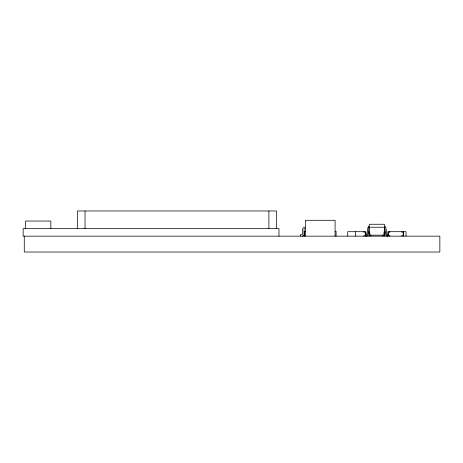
<?xml version="1.0" encoding="UTF-8"?>
<svg xmlns="http://www.w3.org/2000/svg" width="463" height="463" viewBox="0 0 463 463"><rect width="100%" height="100%" fill="white"/><g stroke="black" fill="none" stroke-linecap="round" stroke-linejoin="round"><path stroke-width="0.69" d="M368.953 227.235L369.37 224.26L384.4 224.26L384.817 227.235L383.705 235.169L370.064 235.169L368.953 227.235L384.817 227.235M369.231 227.264L367.825 235.111L367.286 235.87L366.407 236.159M369.15 226.262L367.963 227.298L366.881 234.822L365.469 235.169L365.469 236.159M304.949 227.235L304.671 227.252A2.483 2.483 0 0 0 302.536 229.393L302.507 234.486L300.533 234.672L300.533 236.159M305.343 231.303L304.353 231.303L304.353 236.159M335.09 231.303L336.08 231.303L336.08 236.159M388.301 235.169L386.918 234.891L385.806 227.298L384.62 226.262M387.363 236.159L386.483 235.87L385.945 235.111L384.539 227.264M406.039 236.159L406.039 231.697L387.844 231.697L387.844 236.159M403.707 231.697L403.707 236.159M401.722 231.697L401.722 232.194L403.209 232.194L403.209 235.667L401.722 235.667L401.722 236.159M389.823 231.697L389.823 232.194L388.335 232.194L388.335 235.667L389.823 235.667L389.823 236.159M384.817 231.697L384.817 236.159M384.319 232.194L384.319 235.667L382.832 235.667L382.832 236.159M370.938 236.159L370.938 235.667L369.451 235.667L369.451 232.194M368.953 231.697L368.953 236.159M365.926 235.522L365.926 231.697L347.73 231.697L347.73 236.159M363.947 231.697L363.947 232.194L365.434 232.194L365.434 235.667L363.947 235.667L363.947 236.159M355.665 231.697L355.665 236.159M335.09 236.159L335.09 220.295L305.343 220.295L305.343 236.159M278.975 236.159L278.975 228.606L23.15 228.606L23.15 236.159L439.85 236.159L439.85 252.028L24.279 252.028L24.279 236.159M276.457 228.606L276.457 210.972L77.489 210.972L77.489 228.606M268.905 210.972L268.905 228.606M85.042 210.972L85.042 228.606M50.855 228.606L50.855 221.048L25.668 221.048L25.668 228.606M304.995 228.722A0.99 0.99 0 0 0 304.006 229.717L304.006 234.423A1.736 1.736 0 0 1 302.27 236.159"/></g></svg>
